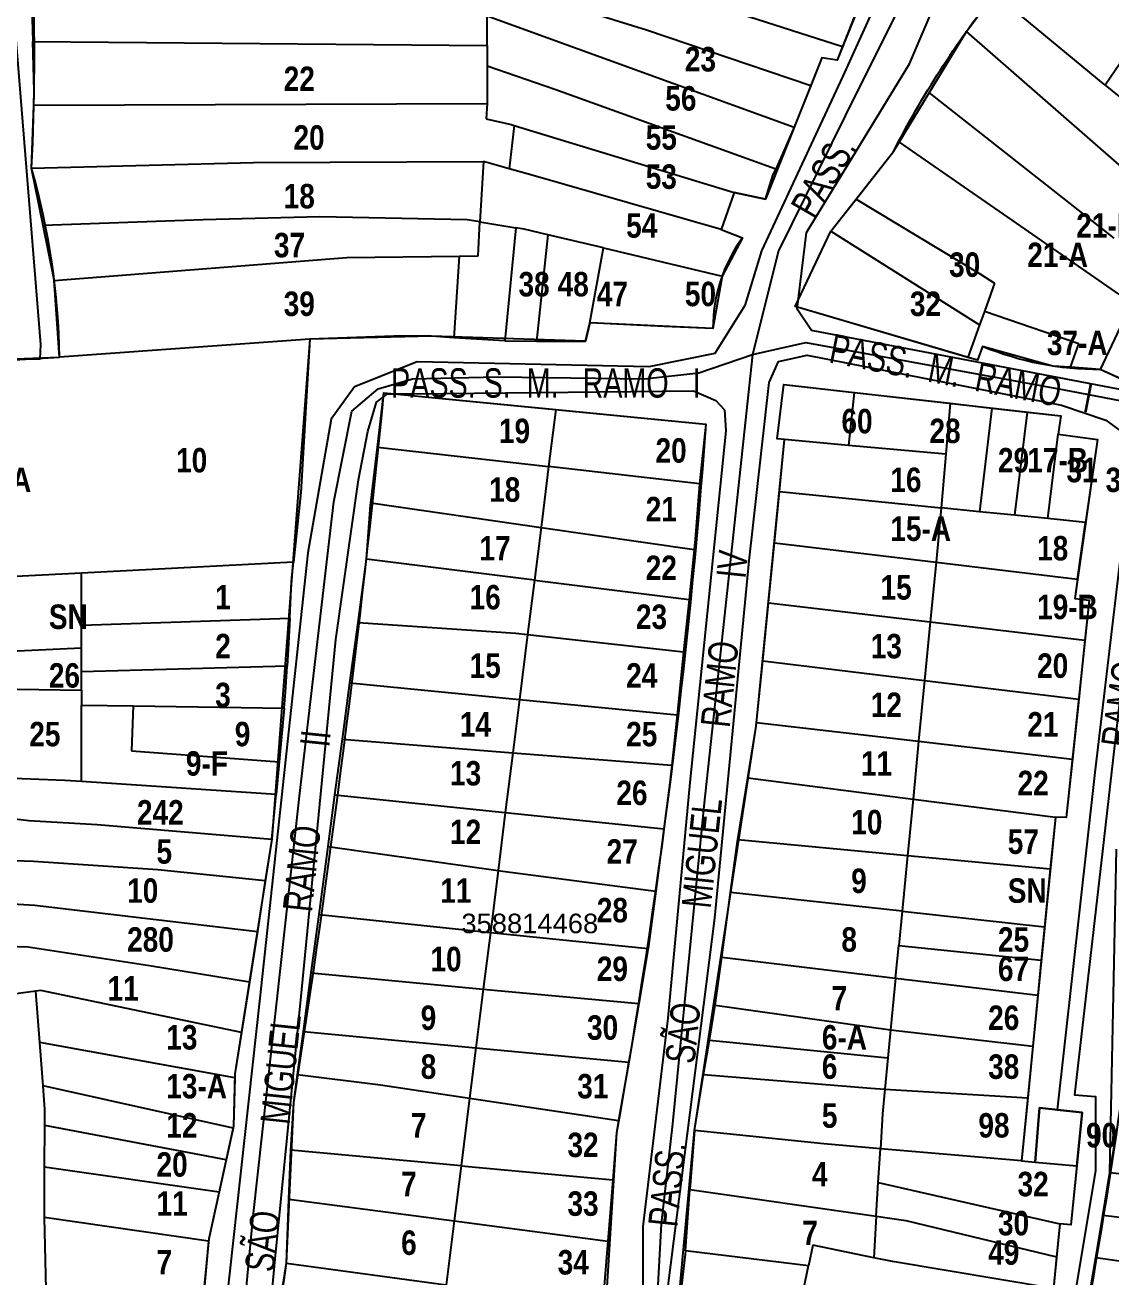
# Model space of a CAD drawing. Extents: x 199665 to 201826, y 4836581 to 4838476.
# Drawn here: x 200898 to 201009, y 4836898.7 to 4837026.7 of the extents above; entities that cross this region are included whole.
import ezdxf
from ezdxf.enums import TextEntityAlignment as Align

# ---------------------------------------------------------------- set-up
doc = ezdxf.new("R2010")
doc.units = 0
doc.header["$LTSCALE"] = 1.5
doc.header["$MEASUREMENT"] = 0
for name, color, linetype in [('CD-MALHA-LOTES', 40, 'CONTINUOUS'), ('CD_TXT_QUADRA', 7, 'CONTINUOUS'), ('RU-QUADRAS', 6, 'CONTINUOUS'), ('SV-EIXO-RUA-N-PAV', 6, 'CONTINUOUS'), ('SV-RUA-NAO-PAV-S-GUIA-C-GUIA', 7, 'CONTINUOUS'), ('SV-TXT-RUA-N-PAV-S-GUIA-C-GUIA', 7, 'CONTINUOUS'), ('Th_NmrPort', 1, 'CONTINUOUS')]:
    doc.layers.add(name, color=color, linetype=linetype)
doc.styles.add('ARIAL', font='ARIAL.TTF')
doc.styles.add('MONOTXT', font='ARIAL.TTF', dxfattribs={"height": 0.2})
doc.styles.get("Standard").update_dxf_attribs({"font": 'swisscbo.ttf'})

msp = doc.modelspace()

# ---------------------------------------------------------------- linework, layer by layer
at = {"layer": 'CD-MALHA-LOTES', "linetype": 'Continuous'}
for p, q in [((200898.58, 4837031.98), (200898.78, 4837025)), ((200950.6, 4837029.62), (200961.51, 4837026.2)), ((200966.74, 4837029.23), (200981.53, 4837024.51)), ((200994.19, 4837026.03), (200997.1, 4837029.93)), ((201008.38, 4837020.55), (200997.1, 4837029.93)), ((200983.08, 4837028.36), (200981.53, 4837024.51)), ((200945.2, 4837027.65), (200976.59, 4837016.24)), ((200945.2, 4837024.6), (200945.2, 4837027.65)), ((200961.51, 4837026.2), (200978.3, 4837020.5)), ((200990.38, 4837019.77), (200994.19, 4837026.03)), ((201024.04, 4836999.94), (200994.19, 4837026.03)), ((200898.78, 4837025), (200945.2, 4837024.6)), ((200898.91, 4837019.98), (200898.78, 4837025)), ((200945.2, 4837024.6), (200945.2, 4837022.48)), ((200981.53, 4837024.51), (200980.98, 4837023.12)), ((201011.43, 4837025.03), (201008.38, 4837020.55)), ((200979.43, 4837023.34), (200978.3, 4837020.5)), ((200980.98, 4837023.12), (200979.43, 4837023.34)), ((200952.14, 4837020.11), (200945.2, 4837022.48)), ((200945.2, 4837022.48), (200945.2, 4837018.69)), ((200978.3, 4837020.5), (200976.67, 4837016.41)), ((201008.38, 4837020.55), (201026.1, 4837006.08)), ((200898.87, 4837018.52), (200898.91, 4837019.98)), ((200974.71, 4837011.95), (200952.14, 4837020.11)), ((200987.32, 4837014.73), (200990.38, 4837019.77)), ((200990.38, 4837019.77), (201009.26, 4837004.9)), ((200898.65, 4837012.06), (200898.87, 4837018.52)), ((200898.87, 4837018.52), (200945.2, 4837018.69)), ((200945.2, 4837018.69), (200945.11, 4837017.1)), ((200945.11, 4837017.1), (200947.66, 4837016.53)), ((200947.96, 4837016.44), (200947.48, 4837012)), ((200947.66, 4837016.53), (200947.96, 4837016.44)), ((200947.96, 4837016.44), (200970.47, 4837009.56)), ((200976.67, 4837016.41), (200976.59, 4837016.24)), ((200976.59, 4837016.24), (200974.71, 4837011.95)), ((200982.92, 4837008.9), (200986.74, 4837013.78)), ((200986.74, 4837013.78), (200987.32, 4837014.73)), ((200987.32, 4837014.73), (200999.27, 4837006.43)), ((200898.65, 4837012.06), (200921.32, 4837012.65)), ((200921.32, 4837012.65), (200944.85, 4837012.74)), ((200944.85, 4837012.74), (200944.48, 4837006.57)), ((200947.48, 4837012), (200944.85, 4837012.74)), ((200899.84, 4837006.2), (200898.65, 4837012.06)), ((200949.92, 4837011.31), (200947.48, 4837012)), ((200969.14, 4837005.8), (200949.92, 4837011.31)), ((200973.66, 4837008.9), (200974.42, 4837011.31)), ((200974.42, 4837011.31), (200974.71, 4837011.95)), ((200970.47, 4837009.56), (200969.14, 4837005.8)), ((200970.47, 4837009.56), (200973.66, 4837008.9)), ((200980.34, 4837005.62), (200982.92, 4837008.9)), ((200982.92, 4837008.9), (200995.63, 4837001.23)), ((200916.2, 4837006.79), (200899.84, 4837006.2)), ((200900.94, 4837000.83), (200899.84, 4837006.2)), ((200928.13, 4837007.1), (200916.2, 4837006.79)), ((200943.16, 4837006.79), (200928.13, 4837007.1)), ((200944.48, 4837006.57), (200943.16, 4837006.79)), ((200944.28, 4837003.1), (200944.48, 4837006.57)), ((200944.48, 4837006.57), (200948.16, 4837005.95)), ((200999.27, 4837006.43), (201011.06, 4836998.26)), ((200948.16, 4837005.95), (200947.01, 4836994.4)), ((200948.99, 4837005.81), (200948.16, 4837005.95)), ((200951.41, 4837005.24), (200948.99, 4837005.81)), ((200951.41, 4837005.24), (200950.27, 4836994.38)), ((200957.09, 4837003.9), (200951.41, 4837005.24)), ((200969.14, 4837005.8), (200971.3, 4837004.94)), ((200971.3, 4837004.94), (200969.22, 4837001.03)), ((200976.7, 4836997.93), (200980.34, 4837005.62)), ((200980.34, 4837005.62), (200995.53, 4836996.04)), ((200955.71, 4836996.25), (200957.09, 4837003.9)), ((200957.09, 4837003.9), (200969.22, 4837001.03)), ((200900.95, 4837000.56), (200930.88, 4837002.94)), ((200930.88, 4837002.94), (200942.34, 4837003.08)), ((200942.34, 4837003.08), (200941.81, 4836994.73)), ((200942.34, 4837003.08), (200944.28, 4837003.1)), ((200969.22, 4837001.03), (200968.29, 4836995.68)), ((200995.63, 4837001.23), (200997.06, 4837000.3)), ((200900.95, 4837000.56), (200900.94, 4837000.83)), ((200901.52, 4836992.73), (200900.95, 4837000.56)), ((200997.06, 4837000.3), (200996.03, 4836997.42)), ((200994.33, 4836992.7), (200976.7, 4836997.93)), ((200996.03, 4836997.42), (200995.53, 4836996.04)), ((201005.68, 4836994.11), (200996.03, 4836997.42)), ((201011.06, 4836998.26), (201007.88, 4836991.48)), ((200955.27, 4836994.36), (200955.71, 4836996.25)), ((200963.32, 4836995.86), (200955.71, 4836996.25)), ((200968.29, 4836995.68), (200963.32, 4836995.86)), ((200995.53, 4836996.04), (200994.33, 4836992.7)), ((200927.09, 4836994.57), (200901.52, 4836992.73)), ((200927.09, 4836994.57), (200926.16, 4836978.89)), ((200935.68, 4836994.88), (200927.09, 4836994.57)), ((200939.51, 4836994.87), (200935.68, 4836994.88)), ((200941.81, 4836994.73), (200939.51, 4836994.87)), ((200947.01, 4836994.4), (200941.81, 4836994.73)), ((200947.01, 4836994.4), (200947.12, 4836994.4)), ((200947.12, 4836994.4), (200950.27, 4836994.38)), ((200950.27, 4836994.38), (200955.27, 4836994.36)), ((200995.85, 4836993.82), (200995.32, 4836992.43)), ((201003.04, 4836991.83), (200995.85, 4836993.82)), ((201004.85, 4836991.7), (201005.68, 4836994.11)), ((200895.15, 4836992.5), (200901.52, 4836992.73)), ((200995.32, 4836992.43), (200994.33, 4836992.7)), ((201004.85, 4836991.7), (201003.04, 4836991.83)), ((201007.88, 4836991.48), (201004.85, 4836991.7)), ((201012.77, 4836989.24), (201007.88, 4836991.48)), ((200974.85, 4836984.4), (200975.54, 4836989.93)), ((200975.54, 4836989.93), (200982.72, 4836989.12)), ((200934, 4836983.53), (200934.66, 4836989.09)), ((200934.66, 4836989.09), (200952.22, 4836987.38)), ((200982.72, 4836989.12), (200982.16, 4836983.72)), ((200982.72, 4836989.12), (200992.53, 4836988.02)), ((200952.22, 4836987.38), (200951.49, 4836981.55)), ((200952.22, 4836987.38), (200967.57, 4836985.89)), ((200992.53, 4836988.02), (200992.09, 4836982.81)), ((200992.53, 4836988.02), (200996.8, 4836987.53)), ((200996.8, 4836987.53), (200995.55, 4836976.94)), ((200996.8, 4836987.53), (201000.39, 4836987.13)), ((201000.39, 4836987.13), (200999.11, 4836976.58)), ((201000.39, 4836987.13), (201003.83, 4836986.74)), ((200967.57, 4836985.89), (200966.91, 4836979.8)), ((201003.83, 4836986.74), (201003.59, 4836984.88)), ((200975.62, 4836984.33), (200974.85, 4836984.4)), ((200975.1, 4836979.02), (200975.62, 4836984.33)), ((200982.16, 4836983.72), (200975.62, 4836984.33)), ((201002.5, 4836976.24), (201003.59, 4836984.88)), ((201003.59, 4836984.88), (201007.59, 4836984.32)), ((201007.59, 4836984.32), (201006.37, 4836975.85)), ((200933.33, 4836977.86), (200934, 4836983.53)), ((200934, 4836983.53), (200951.49, 4836981.55)), ((200992.09, 4836982.81), (200982.16, 4836983.72)), ((200992.09, 4836982.81), (200991.63, 4836977.34)), ((200951.49, 4836981.55), (200950.72, 4836975.33)), ((200966.91, 4836979.8), (200951.49, 4836981.55)), ((200966.91, 4836979.8), (200966.49, 4836974.13)), ((200926.16, 4836978.89), (200925.41, 4836971.78)), ((200974.58, 4836973.77), (200975.1, 4836979.02)), ((200975.1, 4836979.02), (200991.63, 4836977.34)), ((200932.87, 4836972.08), (200933.3, 4836977.62)), ((200933.3, 4836977.62), (200933.33, 4836977.86)), ((200933.33, 4836977.86), (200950.72, 4836975.33)), ((200991.63, 4836977.34), (200991.09, 4836971.78)), ((200995.55, 4836976.94), (200991.63, 4836977.34)), ((200999.11, 4836976.58), (200995.55, 4836976.94)), ((201002.5, 4836976.24), (200999.11, 4836976.58)), ((201006.37, 4836975.85), (201002.5, 4836976.24)), ((201005.54, 4836970.04), (201006.37, 4836975.85)), ((200950.72, 4836975.33), (200950.04, 4836969.93)), ((200950.72, 4836975.33), (200966.38, 4836973.06)), ((200966.49, 4836974.13), (200966.38, 4836973.06)), ((200966.38, 4836973.06), (200965.85, 4836967.95)), ((200973.96, 4836967.61), (200974.58, 4836973.77)), ((200974.58, 4836973.77), (200991.09, 4836971.78)), ((200925.41, 4836971.78), (200903.77, 4836970.66)), ((200925.21, 4836969.85), (200925.41, 4836971.78)), ((200932.02, 4836965.62), (200932.87, 4836972.08)), ((200950.04, 4836969.93), (200932.87, 4836972.08)), ((200991.09, 4836971.78), (200990.5, 4836965.67)), ((200991.09, 4836971.78), (201005.54, 4836970.04)), ((200903.77, 4836970.66), (200894.22, 4836970.16)), ((200903.76, 4836965.34), (200903.77, 4836970.66)), ((200925.03, 4836966.06), (200925.21, 4836969.85)), ((200950.04, 4836969.93), (200949.35, 4836964.39)), ((200950.04, 4836969.93), (200965.85, 4836967.95)), ((201005.54, 4836970.04), (201005.26, 4836968.06)), ((200965.85, 4836967.95), (200965.29, 4836962.61)), ((201005.26, 4836968.06), (201006.73, 4836967.88)), ((201006.73, 4836967.88), (201006.31, 4836963.82)), ((200973.38, 4836961.7), (200973.96, 4836967.61)), ((200973.96, 4836967.61), (200990.5, 4836965.67)), ((200903.76, 4836965.34), (200925.03, 4836966.06)), ((200903.76, 4836962.98), (200903.76, 4836965.34)), ((200925.03, 4836966.06), (200924.87, 4836962.85)), ((200931.19, 4836959.43), (200932.02, 4836965.62)), ((200932.02, 4836965.62), (200948.14, 4836964.53)), ((200990.5, 4836965.67), (200989.92, 4836959.68)), ((200990.5, 4836965.67), (201006.31, 4836963.82)), ((200948.14, 4836964.53), (200949.35, 4836964.39)), ((200949.35, 4836964.39), (200948.52, 4836957.74)), ((200949.35, 4836964.39), (200965.29, 4836962.61)), ((200903.76, 4836962.98), (200892.05, 4836962.46)), ((200903.76, 4836960.57), (200903.76, 4836962.98)), ((200924.87, 4836962.85), (200924.77, 4836961.13)), ((200965.29, 4836962.61), (200964.62, 4836956.17)), ((201006.31, 4836963.82), (201005.67, 4836957.76)), ((200972.75, 4836955.39), (200973.38, 4836961.7)), ((200973.38, 4836961.7), (200989.92, 4836959.68)), ((200924.77, 4836961.13), (200903.76, 4836960.57)), ((200903.76, 4836958.68), (200903.76, 4836960.57)), ((200924.62, 4836958.48), (200924.77, 4836961.13)), ((200889.95, 4836958.93), (200903.76, 4836958.68)), ((200930.42, 4836953.67), (200931.19, 4836959.43)), ((200931.19, 4836959.43), (200948.52, 4836957.74)), ((200989.92, 4836959.68), (200989.31, 4836953.47)), ((200989.92, 4836959.68), (201005.67, 4836957.76)), ((200903.76, 4836958.68), (200903.76, 4836957.15)), ((200924.47, 4836956.86), (200924.62, 4836958.48)), ((200948.52, 4836957.74), (200947.83, 4836952.3)), ((200948.52, 4836957.74), (200964.62, 4836956.17)), ((201005.67, 4836957.76), (201005.03, 4836951.64)), ((200903.74, 4836949.36), (200903.76, 4836957.15)), ((200903.76, 4836957.15), (200909.05, 4836957.08)), ((200909.05, 4836957.08), (200908.86, 4836952.5)), ((200909.05, 4836957.08), (200924.47, 4836956.86)), ((200924.47, 4836956.86), (200923.95, 4836951.36)), ((200964.62, 4836956.17), (200964.09, 4836951.02)), ((200971.85, 4836949.72), (200972.71, 4836955.02)), ((200972.71, 4836955.02), (200972.75, 4836955.39)), ((200972.75, 4836955.39), (200989.31, 4836953.47)), ((200929.66, 4836947.99), (200930.42, 4836953.67)), ((200930.42, 4836953.67), (200947.83, 4836952.3)), ((200908.86, 4836952.5), (200923.95, 4836951.36)), ((200989.31, 4836953.47), (200988.74, 4836947.56)), ((200989.31, 4836953.47), (201005.03, 4836951.64)), ((200923.95, 4836951.36), (200923.64, 4836948.03)), ((200947.83, 4836952.3), (200947.07, 4836946.19)), ((200947.83, 4836952.3), (200964.09, 4836951.02)), ((201005.03, 4836951.64), (201004.39, 4836945.66)), ((200902.04, 4836949.47), (200887.72, 4836950.01)), ((200964.09, 4836951.02), (200963.9, 4836949.22)), ((200903.74, 4836949.36), (200902.04, 4836949.47)), ((200923.64, 4836948.03), (200903.74, 4836949.36)), ((200963.9, 4836949.22), (200963.28, 4836944.52)), ((200970.82, 4836943.42), (200971.85, 4836949.72)), ((200971.85, 4836949.72), (200988.74, 4836947.56)), ((200923.2, 4836943.44), (200923.64, 4836948.03)), ((200928.96, 4836942.71), (200929.66, 4836947.99)), ((200929.66, 4836947.99), (200947.07, 4836946.19)), ((200988.74, 4836947.56), (200988.18, 4836941.8)), ((200988.74, 4836947.56), (201003.29, 4836945.69)), ((200947.07, 4836946.19), (200946.33, 4836940.26)), ((200947.07, 4836946.19), (200963.28, 4836944.52)), ((200895.16, 4836945.73), (200898.37, 4836945.37)), ((200898.37, 4836945.37), (200905.34, 4836944.96)), ((200905.34, 4836944.96), (200923.2, 4836943.44)), ((201003.29, 4836945.69), (201002.77, 4836940.44)), ((201004.39, 4836945.66), (201003.29, 4836945.69)), ((200923.2, 4836943.44), (200922.54, 4836939.23)), ((200963.28, 4836944.52), (200962.44, 4836938.14)), ((200970.79, 4836943.26), (200970.82, 4836943.42)), ((200970.82, 4836943.42), (200988.18, 4836941.8)), ((200928.03, 4836935.74), (200928.96, 4836942.71)), ((200928.96, 4836942.71), (200946.33, 4836940.26)), ((200970.08, 4836938), (200970.79, 4836943.26)), ((200894.94, 4836941.36), (200898.86, 4836941.2)), ((200898.86, 4836941.2), (200911.54, 4836940.36)), ((200988.18, 4836941.8), (200987.62, 4836936.08)), ((200988.18, 4836941.8), (201002.77, 4836940.44)), ((200911.54, 4836940.36), (200922.54, 4836939.23)), ((200946.33, 4836940.26), (200945.54, 4836933.93)), ((200946.33, 4836940.26), (200947.05, 4836940.16)), ((200947.05, 4836940.16), (200962.44, 4836938.14)), ((201002.77, 4836940.44), (201002.18, 4836934.49)), ((200922.54, 4836939.23), (200921.73, 4836934.03)), ((200887.93, 4836937.37), (200898.98, 4836936.72)), ((200962.44, 4836938.14), (200961.67, 4836932.27)), ((200969.19, 4836931.4), (200970.08, 4836938)), ((200987.62, 4836936.08), (200970.08, 4836938)), ((200898.98, 4836936.72), (200921.73, 4836934.03)), ((200927.23, 4836929.78), (200928.03, 4836935.74)), ((200928.03, 4836935.74), (200945.54, 4836933.93)), ((200987.62, 4836936.08), (200987.28, 4836932.59)), ((200987.62, 4836936.08), (201002.18, 4836934.49)), ((201002.18, 4836934.49), (201001.85, 4836931.07)), ((200921.73, 4836934.03), (200920.91, 4836928.82)), ((200945.54, 4836933.93), (200944.81, 4836928.13)), ((200945.54, 4836933.93), (200961.67, 4836932.27)), ((200898.31, 4836932.4), (200888, 4836932.79)), ((200910.69, 4836930.52), (200898.31, 4836932.4)), ((200961.65, 4836932.14), (200960.71, 4836926.65)), ((200961.67, 4836932.27), (200961.65, 4836932.14)), ((200986.96, 4836929.25), (200987.28, 4836932.59)), ((200987.28, 4836932.59), (201001.85, 4836931.07)), ((200968.52, 4836926.48), (200969.19, 4836931.4)), ((200969.19, 4836931.4), (200986.96, 4836929.25)), ((201001.85, 4836931.07), (201001.49, 4836927.49)), ((200920.91, 4836928.82), (200910.69, 4836930.52)), ((200926.43, 4836923.8), (200927.23, 4836929.78)), ((200927.23, 4836929.78), (200944.81, 4836928.13)), ((200920.91, 4836928.82), (200920.1, 4836923.7)), ((200944.81, 4836928.13), (200944.06, 4836922.13)), ((200944.81, 4836928.13), (200960.71, 4836926.65)), ((200986.96, 4836929.25), (200986.45, 4836923.97)), ((200986.96, 4836929.25), (201001.49, 4836927.49)), ((200899.09, 4836927.92), (200888.05, 4836926.46)), ((200899.59, 4836927.99), (200899.09, 4836927.92)), ((200899.49, 4836922.68), (200899.09, 4836927.92)), ((200920.1, 4836923.7), (200899.59, 4836927.99)), ((201001.49, 4836927.49), (201000.98, 4836922.29)), ((200960.71, 4836926.65), (200959.68, 4836920.66)), ((200967.93, 4836922.92), (200968.52, 4836926.48)), ((200968.52, 4836926.48), (200986.45, 4836923.97)), ((200920.1, 4836923.7), (200919.44, 4836919.48)), ((200925.84, 4836919.39), (200926.43, 4836923.8)), ((200926.43, 4836923.8), (200944.06, 4836922.13)), ((200967.34, 4836919.39), (200967.93, 4836922.92)), ((200967.93, 4836922.92), (200986.17, 4836921.1)), ((200986.45, 4836923.97), (200986.17, 4836921.1)), ((200986.45, 4836923.97), (200987.33, 4836923.85)), ((200987.33, 4836923.85), (201000.98, 4836922.29)), ((200919.43, 4836919.06), (200899.49, 4836922.68)), ((200899.82, 4836918.23), (200899.49, 4836922.68)), ((200944.06, 4836922.13), (200943.42, 4836916.98)), ((200944.06, 4836922.13), (200959.68, 4836920.66)), ((201000.98, 4836922.29), (201000.46, 4836917)), ((200959.68, 4836920.66), (200958.65, 4836914.69)), ((200986.17, 4836921.1), (200985.86, 4836917.9)), ((200919.43, 4836919.06), (200919.29, 4836914.1)), ((200919.44, 4836919.48), (200919.43, 4836919.06)), ((200925.46, 4836916.54), (200925.84, 4836919.39)), ((200925.84, 4836919.39), (200934.31, 4836918.35)), ((200966.39, 4836913.67), (200967.34, 4836919.39)), ((200967.34, 4836919.39), (200984.44, 4836917.99)), ((200919.25, 4836913.91), (200899.82, 4836918.23)), ((200900.01, 4836915.82), (200899.82, 4836918.23)), ((200934.31, 4836918.35), (200943.42, 4836916.98)), ((200984.44, 4836917.99), (200985.86, 4836917.9)), ((200985.86, 4836917.9), (200985.61, 4836915.36)), ((200985.86, 4836917.9), (201000.46, 4836917)), ((200925.15, 4836911.67), (200925.46, 4836916.54)), ((200943.42, 4836916.98), (200942.55, 4836910.06)), ((200943.42, 4836916.98), (200958.65, 4836914.69)), ((201000.46, 4836917), (200999.82, 4836910.56)), ((200900.01, 4836914.18), (200900.01, 4836915.82)), ((200985.61, 4836915.36), (200985.4, 4836911.79)), ((201001.67, 4836915.99), (201001.22, 4836910.43)), ((201006.03, 4836915.52), (201001.67, 4836915.99)), ((201005.48, 4836910.05), (201006.03, 4836915.52)), ((200899.99, 4836909.94), (200900.01, 4836914.18)), ((200918.54, 4836910.68), (200900.01, 4836914.18)), ((200919.29, 4836914.1), (200919.25, 4836913.91)), ((200958.65, 4836914.69), (200958.43, 4836913.43)), ((201008.86, 4836909.38), (201009.67, 4836914.24)), ((200919.25, 4836913.91), (200918.54, 4836910.68)), ((200958.43, 4836913.43), (200958.05, 4836908.62)), ((200966.39, 4836913.67), (200965.94, 4836907.63)), ((200979.61, 4836912.29), (200966.39, 4836913.67)), ((200924.96, 4836906.64), (200925.15, 4836911.67)), ((200942.55, 4836910.06), (200925.15, 4836911.67)), ((200985.4, 4836911.79), (200979.61, 4836912.29)), ((200985.19, 4836908.36), (200985.4, 4836911.79)), ((200999.82, 4836910.56), (200985.4, 4836911.79)), ((200918.54, 4836910.68), (200917.82, 4836907.39)), ((200999.82, 4836910.56), (201001.22, 4836910.43)), ((201001.22, 4836910.43), (201005.48, 4836910.05)), ((200899.97, 4836904.79), (200899.99, 4836909.94)), ((200899.99, 4836909.94), (200917.82, 4836907.39)), ((200942.55, 4836910.06), (200941.84, 4836904.42)), ((200942.55, 4836910.06), (200958.05, 4836908.62)), ((201005.48, 4836910.05), (201004.88, 4836904.04)), ((201008.13, 4836904.98), (201008.86, 4836909.38)), ((201008.86, 4836909.38), (201025.54, 4836907.55)), ((200958.05, 4836908.62), (200957.55, 4836902.36)), ((200965.47, 4836901.37), (200965.94, 4836907.63)), ((200965.94, 4836907.63), (200984.98, 4836904.91)), ((200984.98, 4836904.91), (200985.19, 4836908.36)), ((200985.19, 4836908.36), (201003.73, 4836904.12)), ((200917.82, 4836907.39), (200916.77, 4836902.58)), ((200924.7, 4836900.09), (200924.96, 4836906.64)), ((200924.96, 4836906.64), (200941.84, 4836904.42)), ((201008.13, 4836904.98), (201007.41, 4836900.67)), ((201024.87, 4836903.04), (201008.13, 4836904.98)), ((200916.75, 4836902.35), (200899.97, 4836904.79)), ((200900.15, 4836897.46), (200899.97, 4836904.79)), ((200941.84, 4836904.42), (200941.03, 4836897.9)), ((200941.84, 4836904.42), (200957.55, 4836902.36)), ((200984.98, 4836904.91), (200984.73, 4836900.66)), ((200984.98, 4836904.91), (200988, 4836904.48)), ((200988, 4836904.48), (201003.41, 4836900.75)), ((201003.73, 4836904.12), (201003.41, 4836900.75)), ((201004.88, 4836904.04), (201003.73, 4836904.12)), ((200916.77, 4836902.58), (200916.75, 4836902.35)), ((200916.75, 4836902.35), (200916.19, 4836896.28)), ((200957.55, 4836902.36), (200957.05, 4836896.12)), ((200965.47, 4836901.37), (200965.44, 4836901.03)), ((200978.06, 4836899.84), (200965.47, 4836901.37)), ((200978.49, 4836901.93), (200978.06, 4836899.84)), ((200984.73, 4836900.66), (200978.49, 4836901.93)), ((200923.94, 4836894.7), (200924.7, 4836900.09)), ((200924.7, 4836900.09), (200941.03, 4836897.9)), ((200965.44, 4836901.03), (200964.81, 4836895.36)), ((200977.42, 4836896.73), (200978.06, 4836899.84)), ((200986.65, 4836900.26), (200984.73, 4836900.66)), ((201003.09, 4836897.51), (200986.65, 4836900.26)), ((201003.41, 4836900.75), (201003.09, 4836897.51)), ((201006.64, 4836896.07), (201007.41, 4836900.67)), ((201007.41, 4836900.67), (201012.53, 4836899.95))]:
    msp.add_line(p, q, dxfattribs=at)
at = {"layer": 'RU-QUADRAS', "color": 6, "linetype": 'Continuous'}
for points in [[(201012.77, 4836989.24), (201007.88, 4836991.48, -0.099237), (200995.85, 4836993.82), (200995.32, 4836992.43), (200976.7, 4836997.93), (200980.34, 4837005.62), (200986.74, 4837013.78, -0.047353), (200997.1, 4837029.93), (200995, 4837031.86, 0.068584), (201001.82, 4837043.36), (200999.3, 4837045.48), (201009.25, 4837060.34), (201007.74, 4837061.33), (201009.74, 4837064.6, -0.040745)], [(200851.19, 4837057.27), (200843.47, 4836973.31), (200840.6, 4836925.79, 0.389327), (200841.9, 4836924.48), (200869.27, 4836928.18), (200869.51, 4836933.66), (200888, 4836933.86), (200887.57, 4836958.97), (200889.95, 4836958.93), (200889.8, 4836962.37), (200887.82, 4836962.28), (200887.56, 4836969.9), (200894.22, 4836970.16), (200893.95, 4836992.29), (200901.52, 4836992.73, 0.06493), (200898.65, 4837012.06, 0.047901), (200896.88, 4837052.95)], [(200990, 4837045.56), (200980.98, 4837023.12), (200979.43, 4837023.34), (200973.66, 4837008.9), (200970.47, 4837009.56), (200969.14, 4837005.8), (200971.3, 4837004.94, 0.159729), (200968.29, 4836995.68), (200955.71, 4836996.25), (200955.27, 4836994.36), (200939.51, 4836994.87), (200927.09, 4836994.57), (200923.2, 4836943.44), (200919.44, 4836919.48), (200919.29, 4836914.1), (200916.77, 4836902.58), (200913.53, 4836869.73)], [(201014.19, 4836845.37), (201007.49, 4836791.94), (201001.16, 4836792.83), (201001.86, 4836797.22), (200997.17, 4836797.75), (200995.82, 4836792.16), (200989.78, 4836793.26, 0.012542), (201007.18, 4836870.34), (201005.64, 4836870.54), (200987.17, 4836789.04), (200982.16, 4836789.98), (201003.52, 4836891.55), (201005.86, 4836891.44, 0.022988), (201012.95, 4836941.46)]]:
    msp.add_lwpolyline(points, format="xyb", dxfattribs=at)
msp.add_lwpolyline([(200964.34, 4836891.2), (200966.39, 4836913.67), (200972.71, 4836955.02), (200975.62, 4836984.33), (200974.85, 4836984.4), (200975.54, 4836989.93), (201003.83, 4836986.74), (201003.59, 4836984.88), (201007.59, 4836984.32), (201005.26, 4836968.06), (201006.73, 4836967.88), (201004.39, 4836945.66), (201003.29, 4836945.69), (200999.82, 4836910.56), (201001.22, 4836910.43), (201001.67, 4836915.99), (201006.03, 4836915.52), (201004.88, 4836904.04), (201003.73, 4836904.12), (201002.69, 4836893.45)], dxfattribs=at)
msp.add_lwpolyline([(200921.4, 4836870.97), (200922.28, 4836875.86, -0.03321), (200924.7, 4836900.09), (200925.46, 4836916.54, 0.013895), (200934.66, 4836989.09), (200967.57, 4836985.89, -0.025962), (200958.43, 4836913.43), (200957.04, 4836891.17), (200954.58, 4836891.48), (200953.11, 4836879.56), (200951.97, 4836879.64), (200950.73, 4836869.26)], format="xyb", close=True, dxfattribs=at)
at = {"layer": 'SV-EIXO-RUA-N-PAV'}
for points in [[(201007.98, 4837070.41), (200998.91, 4837052.47), (200988.6, 4837031.03), (200981.8, 4837017.42), (200975, 4837003.61), (200972.32, 4836993), (200970.25, 4836973.62), (200967.37, 4836946.82), (200964.17, 4836914.35), (200962.99, 4836904.14), (200962.45, 4836894.13), (200962.54, 4836891.95), (200959.98, 4836891.77), (200957.09, 4836890.1), (200955.23, 4836889.62), (200954.33, 4836882.88), (200953.6, 4836878.3), (200952.89, 4836878.34), (200951.95, 4836868.4), (200918.27, 4836870.17)], [(200913.05, 4836798.13), (200914.57, 4836806.72), (200916.67, 4836824.14), (200918, 4836835.81), (200919.58, 4836856.92), (200918, 4836860.63), (200918.27, 4836870.17), (200918.2, 4836872.19), (200921.29, 4836904.87), (200926.03, 4836947.85), (200929.54, 4836977.95), (200931.39, 4836987.22), (200934.07, 4836989.49), (200937.58, 4836990.52), (200946.24, 4836990.73), (200961.29, 4836990.52), (200966.85, 4836991.14), (200972.32, 4836993), (200977.78, 4836994.23), (201004.17, 4836989.39), (201010.76, 4836988.15)], [(201011.79, 4836974.55), (201008.1, 4836942.23), (201005.25, 4836917.3), (201007.38, 4836917.13), (201007.38, 4836909.59), (201004.53, 4836892.38), (201002.56, 4836892.38), (200999.97, 4836878.91), (200998.08, 4836869.21), (200995.38, 4836856.36), (200987.34, 4836817.54), (200982.88, 4836795.01), (200981.17, 4836787.09)]]:
    msp.add_lwpolyline(points, dxfattribs=at)
at = {"layer": 'SV-RUA-NAO-PAV-S-GUIA-C-GUIA'}
for points in [[(200909.42, 4837142.01), (200911.91, 4837142.62), (200914.12, 4837141.89), (200942.32, 4837119.01), (200968.86, 4837098.55), (201001.16, 4837073.64), (201003.83, 4837069.84), (201003.66, 4837067.39), (201002.03, 4837063.43), (200986.57, 4837032.53), (200981.56, 4837021.46), (200973.24, 4837003.61), (200971.55, 4836998.02), (200968.49, 4836993.12), (200961.75, 4836991.75), (200938.06, 4836992.26), (200931.66, 4836989.7), (200929.27, 4836986.41), (200926.89, 4836972.74), (200921.98, 4836927.19), (200917.73, 4836888.49)], [(201012.04, 4836989.03), (200978.36, 4836995.46), (200976.9, 4836997.65), (200977.84, 4837005.49), (200988.39, 4837022.73), (200997.57, 4837044.3), (201007.38, 4837064.31), (201008.51, 4837065.64), (201011.14, 4837065.52)], [(200896.42, 4837032.86), (200899.55, 4836994.04), (200899.5, 4836992.54), (200895.15, 4836992.5)], [(200963.44, 4836895.65), (200968.47, 4836935.39), (200971.98, 4836971.93), (200974.04, 4836990.15), (200975, 4836992.3), (200977.92, 4836992.95), (201003.91, 4836987.82), (201008.44, 4836986.28), (201010.48, 4836984.79)], [(201010.85, 4836980.23), (201007.32, 4836950.27), (201003.46, 4836915.79), (201006.03, 4836915.52), (201005.48, 4836910.05), (201004.88, 4836904.04), (201003.73, 4836904.12), (201003.41, 4836900.75), (201003.09, 4836897.51)], [(200983.63, 4836794.47), (200987.47, 4836815.24), (200988.83, 4836821.72), (200990.1, 4836827.73), (200991.12, 4836832.58), (200992.33, 4836838.32), (200993.21, 4836842.55), (200994.31, 4836847.77), (200995.06, 4836851.34), (200996.07, 4836856.16), (200996.88, 4836859.98), (200997.65, 4836863.63), (200998.54, 4836867.9), (201000.75, 4836878.32), (201001.61, 4836882.48), (201003.52, 4836891.55), (201005.86, 4836891.44), (201006.64, 4836896.07), (201007.41, 4836900.67), (201008.13, 4836904.98), (201008.86, 4836909.38), (201009.55, 4836942.42)]]:
    msp.add_lwpolyline(points, dxfattribs=at)
msp.add_lwpolyline([(200957.04, 4836891.17), (200954.58, 4836891.48), (200953.9, 4836885.71), (200953.11, 4836879.56), (200951.97, 4836879.64), (200950.73, 4836869.26), (200921.4, 4836870.97), (200921.45, 4836878.38), (200923.54, 4836900.5), (200926.28, 4836928.08), (200929.75, 4836963.88), (200932.07, 4836980.21), (200933.01, 4836985.14), (200933.92, 4836988.14), (200935.02, 4836988.99), (200937.47, 4836989), (200966.31, 4836989.3), (200968.59, 4836988.32), (200969.48, 4836987.34), (200969.6, 4836985.19), (200965.93, 4836949.24), (200963.68, 4836925.15), (200961.14, 4836903.87), (200961.13, 4836893.31)], close=True, dxfattribs=at)

# ---------------------------------------------------------------- texts
at = {"layer": 'CD_TXT_QUADRA', "color": 7, "linetype": 'Continuous', "style": 'MONOTXT'}
msp.add_text('358814468', height=2, dxfattribs=at).set_placement((200942.58, 4836933.84))
at = {"layer": 'SV-TXT-RUA-N-PAV-S-GUIA-C-GUIA', "style": 'ARIAL', "width": 0.7}
for s, rotation, p in [('PASS.', 60, (200978.72, 4837006.71)), ('PASS.  M.  RAMO   I', 349, (200980.04, 4836992.22)), ('PASS.          SÃO            MIGUEL         RAMO        IV', 84, (200964.64, 4836903.72)), ('RAMO             I', 82, (201010.91, 4836952.7)), ('PASS.         SÃO           MIGUEL             RAMO          II', 84, (200921.76, 4836883.24))]:
    msp.add_text(s, height=3, rotation=rotation, dxfattribs=at).set_placement(p)
msp.add_text('PASS. S.  M.   RAMO   I', height=3, dxfattribs=at).set_placement((200935.4, 4836988.6))
at = {"layer": 'Th_NmrPort', "color": 1}
for s, p in [('23', (200965.42, 4837023.2)), ('22', (200924.42, 4837021.2)), ('56', (200963.42, 4837019.2)), ('20', (200925.42, 4837015.2)), ('55', (200961.42, 4837015.2)), ('53', (200961.42, 4837011.2)), ('18', (200924.42, 4837009.2)), ('54', (200959.42, 4837006.2)), ('21-B', (201005.42, 4837006.2)), ('37', (200923.42, 4837004.2)), ('21-A', (201000.42, 4837003.2)), ('30', (200992.42, 4837002.2)), ('38', (200948.42, 4837000.2)), ('48', (200952.42, 4837000.2)), ('47', (200956.42, 4836999.2)), ('50', (200965.42, 4836999.2)), ('39', (200924.42, 4836998.2)), ('32', (200988.42, 4836998.2)), ('37-A', (201002.42, 4836994.2)), ('60', (200981.42, 4836986.2)), ('19', (200946.42, 4836985.2)), ('28', (200990.42, 4836985.2)), ('20', (200962.42, 4836983.2)), ('10', (200913.42, 4836982.2)), ('29', (200997.42, 4836982.2)), ('17-B', (201000.42, 4836982.2)), ('31', (201004.42, 4836981.2)), ('61-A', (200892.42, 4836980.2)), ('18', (200945.42, 4836979.2)), ('16', (200986.42, 4836980.2)), ('32', (201008.42, 4836980.2)), ('21', (200961.42, 4836977.2)), ('15-A', (200986.42, 4836975.2)), ('17', (200944.42, 4836973.2)), ('18', (201001.42, 4836973.2)), ('22', (200961.42, 4836971.2)), ('15', (200985.42, 4836969.2)), ('1', (200917.42, 4836968.2)), ('16', (200943.42, 4836968.2)), ('19-B', (201001.42, 4836967.2)), ('SN', (200900.42, 4836966.2)), ('23', (200960.42, 4836966.2)), ('2', (200917.42, 4836963.2)), ('13', (200984.42, 4836963.2)), ('26', (200900.42, 4836960.2)), ('15', (200943.42, 4836961.2)), ('24', (200959.42, 4836960.2)), ('20', (201001.42, 4836961.2)), ('3', (200917.42, 4836958.2)), ('12', (200984.42, 4836957.2)), ('14', (200942.42, 4836955.2)), ('21', (201000.42, 4836955.2)), ('25', (200898.42, 4836954.2)), ('9', (200919.42, 4836954.2)), ('25', (200959.42, 4836954.2)), ('9-F', (200914.42, 4836951.2)), ('11', (200983.42, 4836951.2)), ('13', (200941.42, 4836950.2)), ('22', (200999.42, 4836949.2)), ('26', (200958.42, 4836948.2)), ('242', (200909.42, 4836946.2)), ('10', (200982.42, 4836945.2)), ('12', (200941.42, 4836944.2)), ('5', (200911.42, 4836942.2)), ('27', (200957.42, 4836942.2)), ('57', (200998.42, 4836943.2)), ('9', (200982.42, 4836939.2)), ('10', (200908.42, 4836938.2)), ('11', (200940.42, 4836938.2)), ('SN', (200998.42, 4836938.2)), ('28', (200956.42, 4836936.2)), ('280', (200908.42, 4836933.2)), ('8', (200981.42, 4836933.2)), ('25', (200997.42, 4836933.2)), ('10', (200939.42, 4836931.2)), ('29', (200956.42, 4836930.2)), ('67', (200997.42, 4836930.2)), ('11', (200906.42, 4836928.2)), ('7', (200980.42, 4836927.2)), ('9', (200938.42, 4836925.2)), ('30', (200955.42, 4836924.2)), ('26', (200996.42, 4836925.2)), ('13', (200912.42, 4836923.2)), ('6-A', (200979.42, 4836923.2)), ('8', (200938.42, 4836920.2)), ('6', (200979.42, 4836920.2)), ('38', (200996.42, 4836920.2)), ('13-A', (200912.42, 4836918.2)), ('31', (200954.42, 4836918.2)), ('12', (200912.42, 4836914.2)), ('7', (200937.42, 4836914.2)), ('5', (200979.42, 4836915.2)), ('98', (200995.42, 4836914.2)), ('90', (201006.42, 4836913.2)), ('32', (200953.42, 4836912.2)), ('20', (200911.42, 4836910.2)), ('4', (200978.42, 4836909.2)), ('7', (200936.42, 4836908.2)), ('32', (200999.42, 4836908.2)), ('11', (200911.42, 4836906.2)), ('33', (200953.42, 4836906.2)), ('30', (200997.42, 4836904.2)), ('7', (200977.42, 4836903.2)), ('6', (200936.42, 4836902.2)), ('49', (200996.42, 4836901.2)), ('7', (200911.42, 4836900.2)), ('34', (200952.42, 4836900.2))]:
    msp.add_text(s, height=2.5, dxfattribs=at).set_placement(p, align=Align.MIDDLE_LEFT)

doc.saveas('drawing.dxf')
